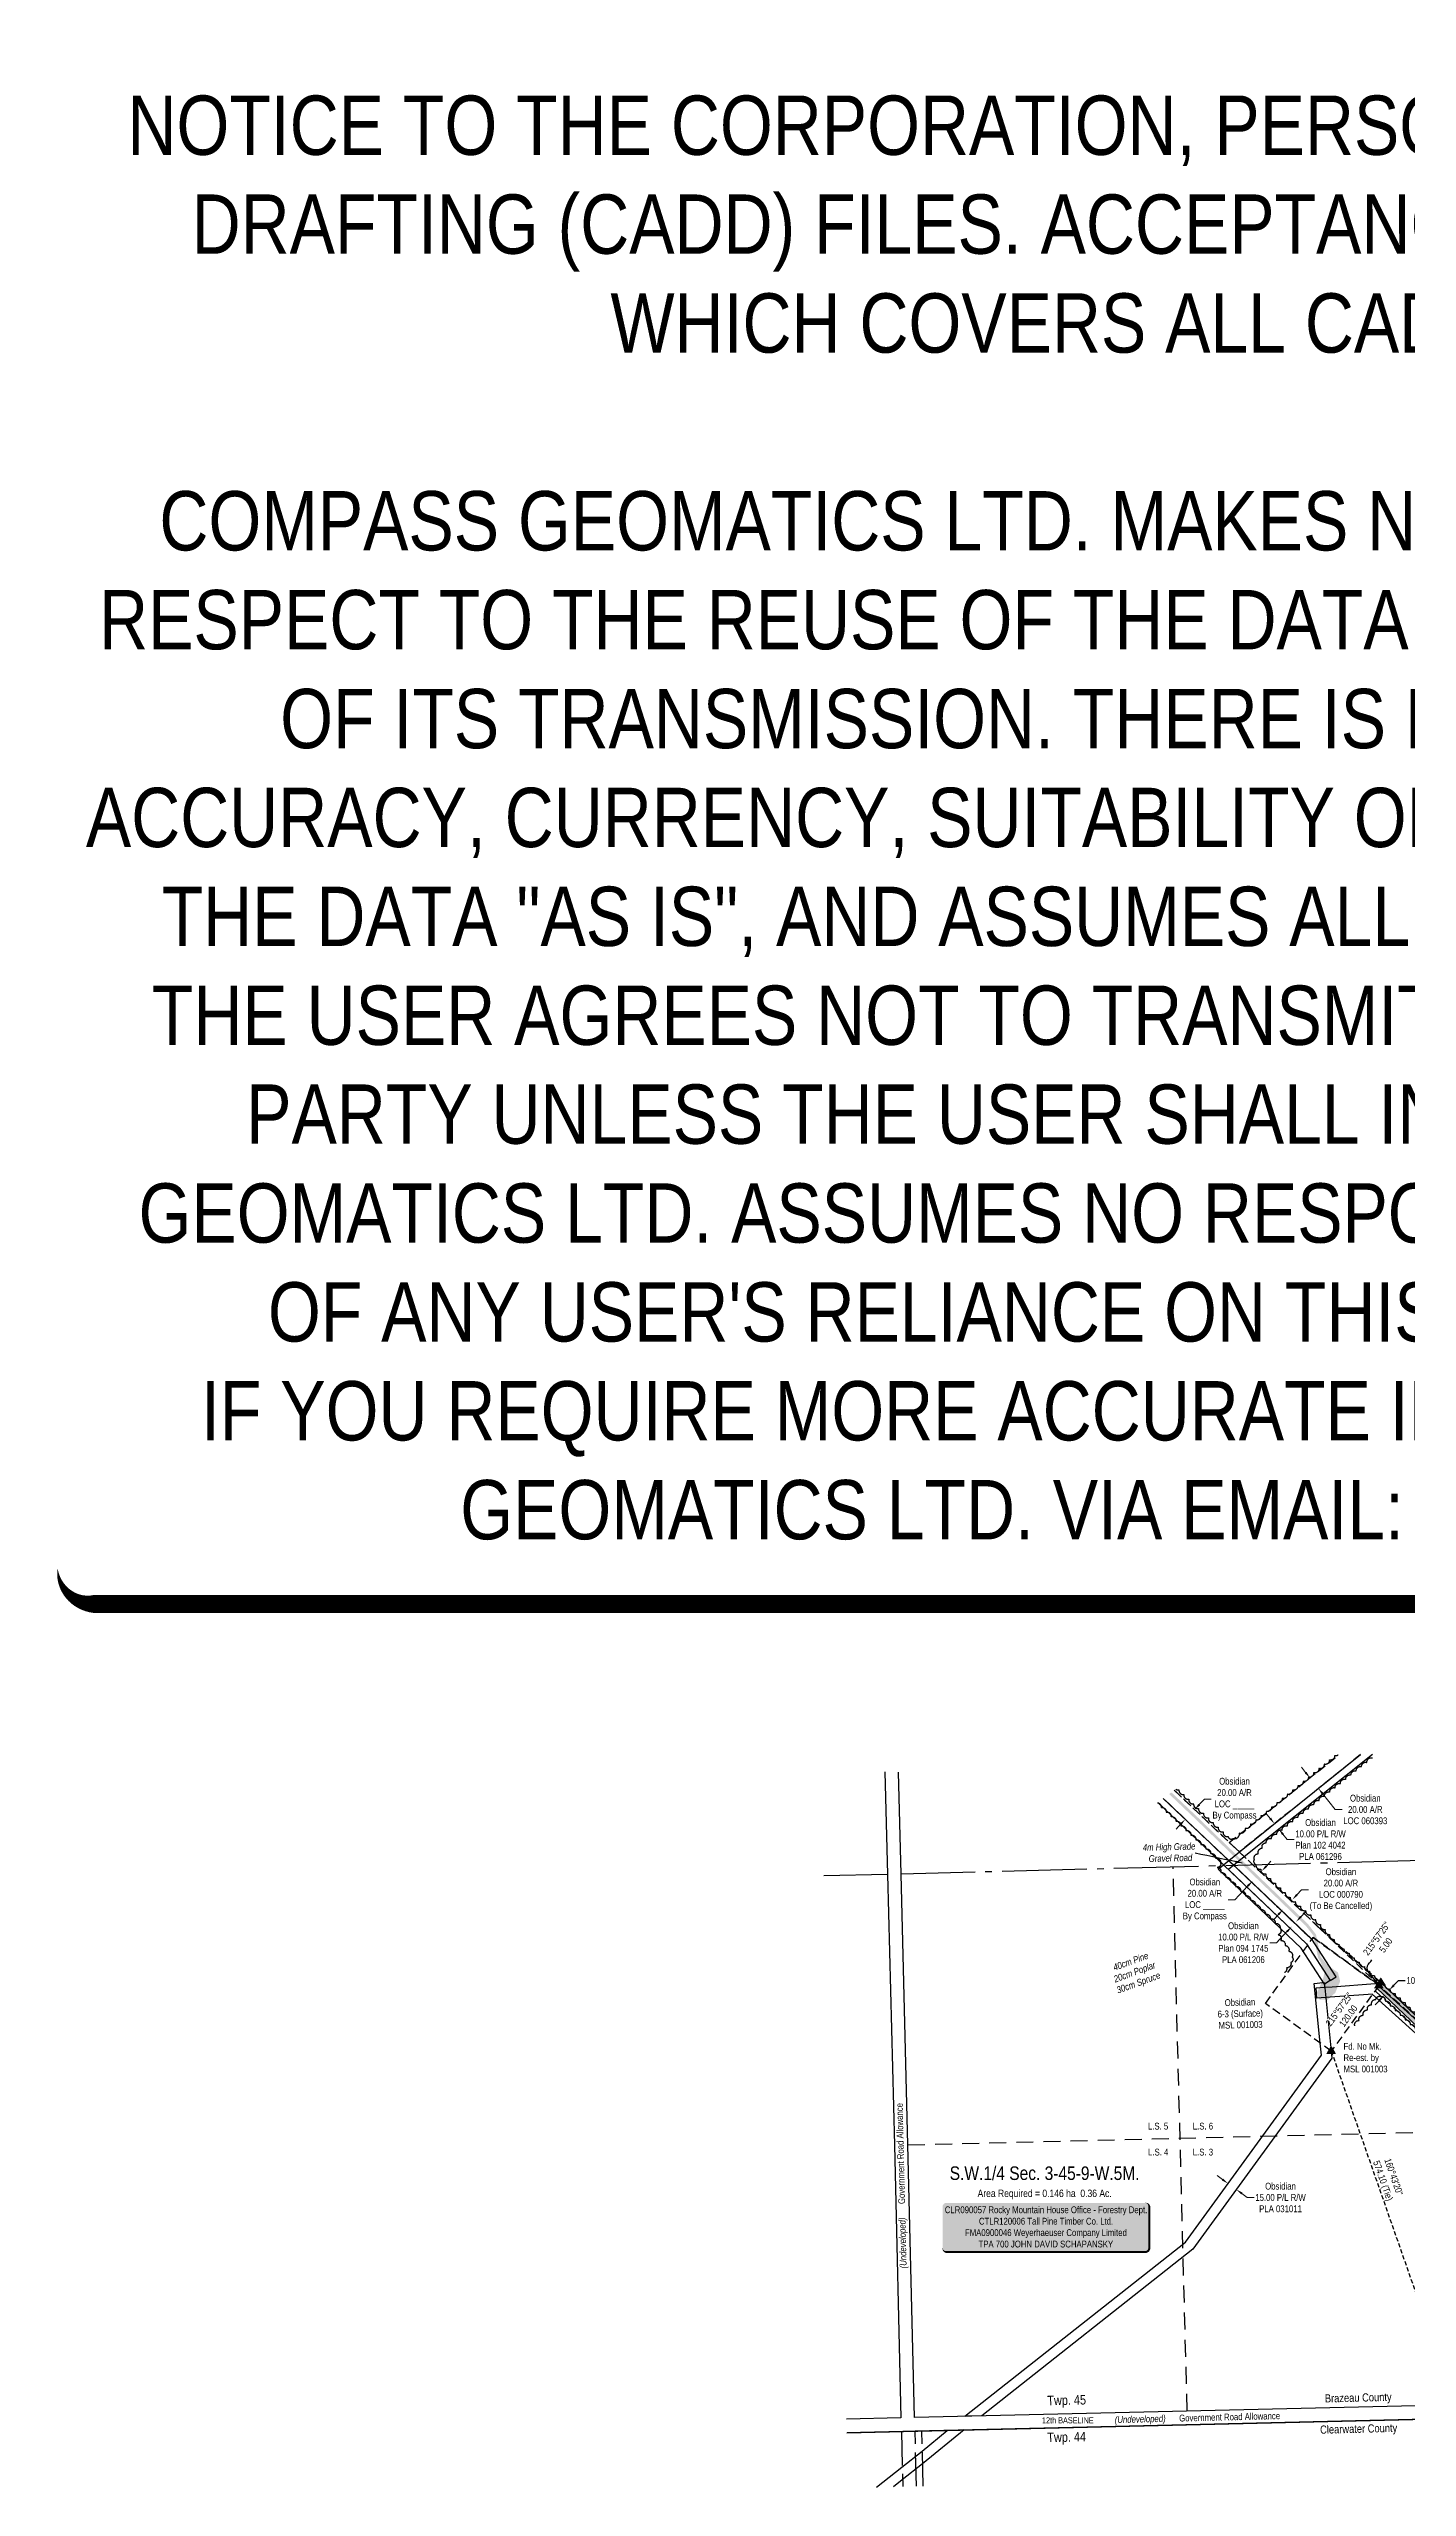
# Model space of a CAD drawing. Extents: x 617631 to 623159, y 5855424 to 5859819.
# Drawn here: x 617631 to 619635, y 5856222 to 5859819 of the extents above; entities that cross this region are included whole.
import ezdxf
from ezdxf.enums import TextEntityAlignment as Align

# ---------------------------------------------------------------- set-up
doc = ezdxf.new("R2010")
doc.units = 0
doc.header["$LTSCALE"] = 5
doc.header["$PDSIZE"] = 0.5
for name, pattern in [('0', [1, 1, 0]), ('BORDER2', [22.225, 6.35, -3.175, 6.35, -3.175, 0, -3.175]), ('foc-ACCESSROAD', [3.75, 2.5, -1.25]), ('foc-LSD', [8, 5, -3]), ('foc-QUARTERLINE', [33, 25, -3, 2, -3]), ('foc-TIELINE', [1.875, 1.25, -0.625]), ('foc-UNSURVEYED', [12.5, 10, -2.5])]:
    doc.linetypes.add(name, pattern=pattern)
doc.layers.get('Defpoints').update_dxf_attribs({"color": 9})
doc.layers.add('AS-COUNTY', color=7, linetype='BORDER2', lineweight=60, true_color=0xcc33ff)
for name, color, linetype in [('AS-ROADS', 254, 'Continuous'), ('AS-SURFACE IMPACT', 7, 'Continuous'), ('C-AR', 13, 'foc-ACCESSROAD'), ('C-RW', 13, 'Continuous'), ('C-SYMBOL', 7, 'Continuous'), ('C-WS', 13, 'foc-ACCESSROAD'), ('D-TXT', 6, 'Continuous'), ('L-33', 7, 'Continuous'), ('L-AREAREQUIRED', 7, 'Continuous'), ('L-BD', 7, 'Continuous'), ('L-MON', 1, 'Continuous'), ('L-QSEC', 8, 'foc-QUARTERLINE'), ('L-ROAD-T', 7, 'Continuous'), ('L-SEC', 7, 'Continuous'), ('L-SECTION-LSD', 7, 'foc-LSD'), ('L-TIE', 7, 'foc-TIELINE'), ('L-USEC', 7, 'foc-UNSURVEYED'), ('P-PROPOSED', 10, 'Continuous'), ('P-PROPOSED-H', 21, 'Continuous'), ('P-TXT', 4, 'Continuous'), ('T-BUSH', 110, '0'), ('T-BUSH-T', 110, 'Continuous')]:
    doc.layers.add(name, color=color, linetype=linetype)
for name, color, linetype, lineweight in [('C-AR-T', 13, 'Continuous', 9), ('C-RW-T', 13, 'Continuous', 9), ('C-WS-T', 13, 'Continuous', 9), ('T-TEXT', 48, 'Continuous', 18)]:
    doc.layers.add(name, color=color, linetype=linetype, lineweight=lineweight)
doc.layers.add('DISCLAIMER', color=7, linetype='Continuous', plot=False)
doc.styles.add('100L', font='ARIALN.TTF', dxfattribs={"height": 11})
doc.styles.add('175L', font='ARIALN.TTF', dxfattribs={"height": 20})
doc.styles.add('240', font='ARIALN.TTF', dxfattribs={"height": 30})
doc.styles.add('80', font='ARIALN.TTF', dxfattribs={"height": 10})
doc.styles.add('80CG', font='ARIALN.TTF', dxfattribs={"height": 10})
doc.styles.add('80L', font='ARIALN.TTF', dxfattribs={"height": 10})
doc.styles.add('80LS', font='ARIALNI.TTF', dxfattribs={"height": 10})
doc.dimstyles.new('Compass 5 000', dxfattribs={"dimscale": 5, "dimtxt": 9, "dimasz": 2, "dimexe": 0.2, "dimexo": 0.0625, "dimgap": 0.5, "dimtad": 0, "dimtih": 1, "dimtoh": 1, "dimzin": 0, "dimdsep": 46, "dimtxsty": '80CG', "dimcen": 0.1, "dimse1": 1, "dimse2": 1, "dimclrd": 256, "dimclrt": 256, "dimaunit": 1, "dimadec": 4, "dimazin": 0, "dimtfac": 0.06, "dimtofl": 0, "dimtmove": 0, "dimatfit": 1, "dimfxl": 0.2, "dimtolj": 1, "dimtzin": 0, "dimlwd": -1, "dimarcsym": 0})

# ---------------------------------------------------------------- blocks, each defined once
blk = doc.blocks.new('*D434')
at = {"layer": 'C-RW-T', "transparency": 16777216}
for p, q in [((619363, 5856676.1), (619355, 5856682)), ((619391.4, 5856655.5), (619399.4, 5856649.6)), ((619399.4, 5856649.6), (619409.4, 5856649.6))]:
    blk.add_line(p, q, dxfattribs=at)
for points in [[(619364, 5856677.5), (619362.1, 5856674.8), (619371.1, 5856670.2)], [(619392.3, 5856656.9), (619390.4, 5856654.2), (619383.3, 5856661.4)]]:
    blk.add_solid(points, dxfattribs=at)
at = {"layer": 'Defpoints', "color": 0, "transparency": 16777216}
for p in [(619371.1, 5856670.2), (619333.5, 5856618.5), (619345.6, 5856609.6)]:
    blk.add_point(p, dxfattribs=at)
at = {"layer": 'C-RW-T', "transparency": 16777216, "insert": (619448.5, 5856649.6), "char_height": 10, "attachment_point": 5, "style": '80CG'}
blk.add_mtext('\\A1;Obsidian\\P15.00 P/L R/W\\PPLA 031011', dxfattribs=at)
blk = doc.blocks.new('*D435')
at = {"layer": 'C-RW-T', "transparency": 16777216}
for p, q in [((619433.3, 5857208.9), (619427, 5857216.7)), ((619452.1, 5857185.4), (619458.4, 5857177.6)), ((619458.4, 5857177.6), (619468.4, 5857177.6))]:
    blk.add_line(p, q, dxfattribs=at)
for points in [[(619434.6, 5857209.9), (619432, 5857207.8), (619439.5, 5857201.1)], [(619453.4, 5857186.4), (619450.8, 5857184.3), (619445.9, 5857193.2)]]:
    blk.add_solid(points, dxfattribs=at)
at = {"layer": 'Defpoints', "color": 0, "transparency": 16777216}
for p in [(619470.4, 5857225.8), (619476.7, 5857217.9), (619445.9, 5857193.2)]:
    blk.add_point(p, dxfattribs=at)
at = {"layer": 'C-RW-T', "transparency": 16777216, "insert": (619507.5, 5857177.6), "char_height": 10, "attachment_point": 5, "style": '80CG'}
blk.add_mtext('\\A1;Obsidian\\P10.00 P/L R/W\\PPlan 102 4042\\PPLA 061296', dxfattribs=at)
blk = doc.blocks.new('*D436')
at = {"layer": 'C-RW-T', "transparency": 16777216}
for p, q in [((619485.6, 5857276.5), (619479.3, 5857284.3)), ((619510.6, 5857245.3), (619529.3, 5857221.9)), ((619529.3, 5857221.9), (619539.3, 5857221.9))]:
    blk.add_line(p, q, dxfattribs=at)
for points in [[(619486.9, 5857277.5), (619484.3, 5857275.4), (619491.8, 5857268.7)], [(619511.9, 5857246.3), (619509.3, 5857244.2), (619504.3, 5857253.1)]]:
    blk.add_solid(points, dxfattribs=at)
at = {"layer": 'Defpoints', "color": 0, "transparency": 16777216}
for p in [(619491.7, 5857268.5), (619491.8, 5857268.7), (619504.2, 5857252.9)]:
    blk.add_point(p, dxfattribs=at)
at = {"layer": 'C-RW-T', "transparency": 16777216, "insert": (619573.6, 5857221.9), "char_height": 10, "attachment_point": 5, "style": '80CG'}
blk.add_mtext('\\A1;Obsidian\\P20.00 A/R\\PLOC 060393', dxfattribs=at)
blk = doc.blocks.new('STRIA')
blk.add_hatch(color=255).paths.add_polyline_path([(-0.04, 1.52), (-1.47, -0.87), (1.39, -0.87)])
blk = doc.blocks.new('STRIAA')
blk.add_blockref('STRIA', (0, 0))
blk = doc.blocks.new('STRIB')
at = {"color": 1}
blk.add_solid([(-1.12, -0.67), (-0.04, 1.13), (1.04, -0.67)], dxfattribs=at)
blk = doc.blocks.new('STRIBB')
blk.add_blockref('STRIB', (0, 0))
blk = doc.blocks.new('STRICC')
for name in ['STRIAA', 'STRIBB']:
    blk.add_blockref(name, (0, 0))
blk = doc.blocks.new('fdspike')
blk.add_blockref('STRICC', (0, 0))
blk = doc.blocks.new('TRIA')
blk.add_hatch(color=255).paths.add_polyline_path([(-0.04, 1.52), (-1.47, -0.87), (1.39, -0.87)])
blk = doc.blocks.new('TRIAA')
blk.add_blockref('TRIA', (0, 0))
blk = doc.blocks.new('TRIB')
at = {"color": 1}
blk.add_lwpolyline([(-1.12, -0.67), (-0.04, 1.13), (1.04, -0.67)], close=True, dxfattribs=at)
blk = doc.blocks.new('TRIBB')
blk.add_blockref('TRIB', (0, 0))
blk = doc.blocks.new('TRICC')
for name in ['TRIAA', 'TRIBB']:
    blk.add_blockref(name, (0, 0))
blk = doc.blocks.new('plspike')
blk.add_blockref('TRICC', (0, 0))
blk = doc.blocks.new('*D476')
at = {"layer": 'C-AR-T', "transparency": 16777216}
for p, q in [((619472.8, 5857096.3), (619479.6, 5857103.6)), ((619479.6, 5857103.6), (619489.6, 5857103.6)), ((619445.5, 5857067), (619438.6, 5857059.7))]:
    blk.add_line(p, q, dxfattribs=at)
for points in [[(619471.5, 5857097.4), (619474, 5857095.1), (619465.9, 5857089)], [(619444.2, 5857068.2), (619446.7, 5857065.9), (619452.3, 5857074.4)]]:
    blk.add_solid(points, dxfattribs=at)
at = {"layer": 'Defpoints', "color": 0, "transparency": 16777216}
for p in [(619451.4, 5857075.1), (619465.1, 5857089.8), (619465.9, 5857089)]:
    blk.add_point(p, dxfattribs=at)
at = {"layer": 'C-AR-T', "transparency": 16777216, "insert": (619537.6, 5857103.6), "char_height": 10, "attachment_point": 5, "style": '80CG'}
blk.add_mtext('\\A1;Obsidian\\P20.00 A/R \\PLOC 000790\\P(To Be Cancelled)', dxfattribs=at)
blk = doc.blocks.new('*D477')
at = {"layer": 'C-AR-T', "transparency": 16777216}
for p, q in [((619427.6, 5857138.4), (619434.4, 5857145.7)), ((619400.4, 5857109.2), (619381.1, 5857088.5)), ((619381.1, 5857088.5), (619371.1, 5857088.5))]:
    blk.add_line(p, q, dxfattribs=at)
for points in [[(619426.4, 5857139.5), (619428.8, 5857137.3), (619420.8, 5857131.1)], [(619399.1, 5857110.3), (619401.6, 5857108.1), (619407.2, 5857116.5)]]:
    blk.add_solid(points, dxfattribs=at)
at = {"layer": 'Defpoints', "color": 0, "transparency": 16777216}
for p in [(619407.2, 5857116.5), (619450.5, 5857103.3), (619437, 5857088.8)]:
    blk.add_point(p, dxfattribs=at)
at = {"layer": 'C-AR-T', "transparency": 16777216, "insert": (619336.8, 5857088.5), "char_height": 10, "attachment_point": 5, "style": '80CG'}
blk.add_mtext('\\A1;Obsidian\\P20.00 A/R \\PLOC _____\\PBy Compass', dxfattribs=at)
blk = doc.blocks.new('*U486')
h = blk.add_hatch(color=255)
edge = h.paths.add_edge_path()
edge.add_line((-146.5, -37), (146.5, -37))
edge.add_arc((146.5, -31), 6, 270, 360)
edge.add_line((152.5, -31), (152.5, 29.5))
edge.add_arc((146.5, 29.5), 6, 0, 90)
edge.add_line((146.5, 35.5), (-146.5, 35.5))
edge.add_arc((-146.5, 29.5), 6, 90, 180)
edge.add_line((-152.5, 29.5), (-152.5, -31))
edge.add_arc((-146.5, -31), 6, 180, 270)
at = {"color": 44, "flags": 128}
blk.add_lwpolyline([(-146.5, -37, 3, 3, 0), (146.5, -37, 3, 3, 0.414214), (152.5, -31, 3, 3, 0), (152.5, 29.5, 3, 0, 0.414214), (146.5, 35.5, 0, 0, 0), (-146.5, 35.5, 0, 0, 0.414214), (-152.5, 29.5, 0, 0, 0), (-152.5, -31, 0, 3, 0.414214)], format="xyseb", close=True, dxfattribs=at)
at = {"color": 44, "style": '80'}
blk.add_attdef('ENTER_TEXT_001', (-36, -5), '', height=10, dxfattribs=at)
blk = doc.blocks.new('*D496')
at = {"layer": 'Defpoints', "color": 0, "transparency": 16777216}
for p in [(619603.4, 5856946.6), (619608.7, 5856955.3), (619610.3, 5856953.8)]:
    blk.add_point(p, dxfattribs=at)
at = {"layer": 'P-TXT', "transparency": 16777216}
for p, q in [((619615.6, 5856962.6), (619622.5, 5856969.8)), ((619622.5, 5856969.8), (619632.5, 5856969.8)), ((619594.9, 5856940.8), (619588, 5856933.6))]:
    blk.add_line(p, q, dxfattribs=at)
for points in [[(619593.7, 5856942), (619596.1, 5856939.7), (619601.8, 5856948.1)], [(619614.4, 5856963.7), (619616.8, 5856961.4), (619608.7, 5856955.3)]]:
    blk.add_solid(points, dxfattribs=at)
at = {"layer": 'P-TXT', "transparency": 16777216, "insert": (619659.8, 5856969.8), "char_height": 10, "attachment_point": 5, "style": '80CG'}
blk.add_mtext('\\A1;10.00 A/R', dxfattribs=at)
blk = doc.blocks.new('*D499')
at = {"layer": 'C-AR-T', "transparency": 16777216}
for p, q in [((619328.7, 5857229.2), (619336.3, 5857237.1)), ((619336.3, 5857237.1), (619346.3, 5857237.1)), ((619301.1, 5857200.2), (619294.3, 5857192.9))]:
    blk.add_line(p, q, dxfattribs=at)
for points in [[(619299.9, 5857201.3), (619302.3, 5857199), (619308, 5857207.4)], [(619327.5, 5857230.3), (619329.9, 5857228), (619321.8, 5857221.9)]]:
    blk.add_solid(points, dxfattribs=at)
at = {"layer": 'Defpoints', "color": 0, "transparency": 16777216}
for p in [(619321.8, 5857221.9), (619340.7, 5857176.3), (619354.5, 5857190.8)]:
    blk.add_point(p, dxfattribs=at)
at = {"layer": 'C-AR-T', "transparency": 16777216, "insert": (619380.6, 5857237.1), "char_height": 10, "attachment_point": 5, "style": '80CG'}
blk.add_mtext('\\A1;Obsidian\\P20.00 A/R \\PLOC _____\\PBy Compass', dxfattribs=at)
blk = doc.blocks.new('*D500')
at = {"layer": 'C-AR-T', "transparency": 16777216}
for p, q in [((619478.5, 5857063.7), (619485.3, 5857071)), ((619442.8, 5857025.4), (619432.8, 5857025.4)), ((619458, 5857041.8), (619442.8, 5857025.4))]:
    blk.add_line(p, q, dxfattribs=at)
for points in [[(619477.3, 5857064.9), (619479.7, 5857062.6), (619471.7, 5857056.4)], [(619456.8, 5857042.9), (619459.3, 5857040.6), (619464.9, 5857049.1)]]:
    blk.add_solid(points, dxfattribs=at)
at = {"layer": 'Defpoints', "color": 0, "transparency": 16777216}
for p in [(619464.9, 5857049.1), (619475.1, 5857039.6), (619481.9, 5857046.9)]:
    blk.add_point(p, dxfattribs=at)
at = {"layer": 'C-AR-T', "transparency": 16777216, "insert": (619393.7, 5857025.4), "char_height": 10, "attachment_point": 5, "style": '80CG'}
blk.add_mtext('\\A1;Obsidian\\P10.00 P/L R/W\\PPlan 094 1745 \\PPLA 061206', dxfattribs=at)
blk = doc.blocks.new('Disclaimer_Legal')
at = {"layer": 'DISCLAIMER', "color": 254, "flags": 128}
blk.add_lwpolyline([(-3612.9, -1104.6, 37.5, 37.5, 0), (4096.1, -1104.6, 37.5, 37.5, 0.414214), (4171.1, -1029.6, 37.5, 37.5, 0), (4171.1, 2078.7, 37.5, 0, 0.414214), (4096.1, 2153.7, 0, 0, 0), (-3612.9, 2153.7, 0, 0, 0.414214), (-3687.9, 2078.7, 0, 0, 0), (-3687.9, -1029.6, 0, 37.5, 0.414214)], format="xyseb", close=True, dxfattribs=at)
at = {"layer": 'DISCLAIMER', "color": 254, "insert": (241.6, 533.9), "char_height": 125, "width": 7717.568, "attachment_point": 5, "style": '80'}
blk.add_mtext('NOTICE TO THE CORPORATION, PERSON &/OR PERSONS REGARDING THIS COMPUTER AIDED DESIGN AND DRAFTING (CADD) FILES. ACCEPTANCE OF THE CADD DATA IS BASED ON THE FOLLOWING DISCLAIMER WHICH COVERS ALL CADD DATA RECIEVED FROM COMPASS GEOMATICS LTD.\\P{\\fArial Narrow|b1|i0|c0|p34;DISCLAIMER}\\PCOMPASS GEOMATICS LTD. MAKES NO REPRESENTATION OR WARRANTIES, EXPRESS OR IMPLIED, WITH RESPECT TO THE REUSE OF THE DATA PROVIDED HEREWITH, REGARDLESS OF ITS FORMAT OR THE MEANS OF ITS TRANSMISSION. THERE IS NO GUARANTEE OR REPRESENTATION TO THE USER AS TO THE ACCURACY, CURRENCY, SUITABILITY OR RELIABILITY OF THIS DATA FOR ANY PURPOSE. THE USER ACCEPTS THE DATA "AS IS", AND ASSUMES ALL RISKS ASSOCIATED WITH ITS USE. BY ACCEPTANCE OF THIS DATA, THE USER AGREES NOT TO TRANSMIT THIS DATA OR PROVIDE ACCESS OR ANY PART OF IT TO ANOTHER PARTY UNLESS THE USER SHALL INCLUDE WITH THE DATA A COPY OF THIS DISCLAIMER. COMPASS GEOMATICS LTD. ASSUMES NO RESPONSIBILITY FOR ACTUAL OR CONSEQUENTIAL DAMAGE AS A RESULT OF ANY USER\'S RELIANCE ON THIS DATA. THIS CADD FILE IS FOR ILLUSTRATION PURPOSES ONLY.\\PIF YOU REQUIRE MORE ACCURATE INFORMATION, PLEASE CONTACT DARCI ANGLEHART AT COMPASS GEOMATICS LTD. VIA EMAIL: darci.anglehart@compassgeomatics.ca OR CELL: 506-961-7292', dxfattribs=at)

msp = doc.modelspace()

# ---------------------------------------------------------------- hatches: boundary and pattern name
at = {"layer": 'AS-ROADS'}
h = msp.add_hatch(color=256, dxfattribs=at)
h.dxf.hatch_style = 1
h.paths.add_polyline_path([(619287.444, 5857247.132), (619284.19, 5857244.704), (619325.79, 5857205.288), (619410.394, 5857123.214), (619486.098, 5857050.112), (619497.166, 5857035.752), (619501.016, 5857017.22), (619503.981, 5857002.995), (619507.5, 5856996.987), (619513.608, 5856982.363), (619511.063, 5856971.148), (619501.839, 5856950.896), (619506.139, 5856941.611), (619517.868, 5856941.201), (619529.187, 5856951.455), (619536.545, 5856968.534), (619533.161, 5856981.624), (619517.794, 5856992.182), (619507.701, 5857004.751), (619504.932, 5857018.034), (619500.896, 5857037.466), (619489.088, 5857052.786), (619413.176, 5857126.088), (619328.558, 5857208.176)])
at = {"layer": 'P-PROPOSED-H'}
h = msp.add_hatch(color=256, dxfattribs=at)
h.dxf.hatch_style = 1
h.paths.add_polyline_path([(620103.668, 5856353.805), (620044.858, 5856426.905), (619934.766, 5856570.56), (619822.652, 5856716.037), (619708.666, 5856860.154), (619596.755, 5856966.682), (619590.833, 5856958.518), (619701.263, 5856853.4), (619814.773, 5856709.885), (619926.84, 5856564.469), (620036.995, 5856420.731), (620091.093, 5856353.487)])

# ---------------------------------------------------------------- linework, layer by layer
for p, q in [((619712.344, 5856343.928), (618908.582, 5856325.067)), ((619712.851, 5856323.825), (618909.267, 5856304.964))]:
    msp.add_line(p, q)
at = {"layer": 'AS-COUNTY', "const_width": 2, "flags": 128}
msp.add_lwpolyline([(621441.1, 5856366.415), (621341.59, 5856364), (620537.409, 5856344.164), (620517.311, 5856343.668), (619712.851, 5856323.825), (618808.849, 5856302.532)], dxfattribs=at)
at = {"layer": 'C-AR'}
for points in [[(619566.661, 5857302.842), (619387.81, 5857159.254), (619372.964, 5857173.093), (619533.674, 5857302.064)], [(619275.552, 5857238.259), (619494.667, 5857030.241), (619496.72, 5857033.072), (619496.72, 5857033.071), (619593.82, 5856962.636), (619596.755, 5856966.682), (619506.509, 5857046.566), (619291.812, 5857250.39)], [(619291.82, 5857250.396), (619506.426, 5857046.482), (619593.82, 5856962.636), (619496.72, 5857033.071), (619494.589, 5857030.133), (619492.619, 5857032.022), (619275.561, 5857238.266)]]:
    msp.add_lwpolyline(points, dxfattribs=at)
msp.add_lwpolyline([(620103.136, 5856353.791), (619934.1, 5856570.015), (619707.797, 5856858.872), (619593.82, 5856962.637), (619587.915, 5856954.495), (619700.446, 5856852.046), (619926.227, 5856563.855), (620090.693, 5856353.477)], close=True, dxfattribs=at)
at = {"layer": 'C-RW'}
for points in [[(619494.54, 5857030.434), (619372.045, 5857146.653), (619275.578, 5857238.279)], [(619682.45, 5856860.71), (619583.766, 5856949.693), (619577.934, 5856949.272), (619514.956, 5856944.727), (619502.046, 5856943.795), (619500.966, 5856958.765), (619513.429, 5856959.665), (619514.065, 5856959.711), (619524.585, 5856960.469), (619588.158, 5856965.058), (619589.066, 5856965.123), (619589.066, 5856965.123), (619671.408, 5856890.876)], [(618852.257, 5856222.285), (618890.01, 5856252.09), (618919.606, 5856275.455), (618956.655, 5856306.116), (618981.642, 5856306.72), (618920.069, 5856256.7), (618890.474, 5856233.334), (618877.247, 5856222.892)]]:
    msp.add_lwpolyline(points, dxfattribs=at)
msp.add_lwpolyline([(619319.234, 5856573.443), (619007.685, 5856327.473), (618982.692, 5856326.866), (619308.315, 5856583.944), (619508.892, 5856859.482), (619507.07, 5856877.307), (619498.073, 5856965.35), (619510.761, 5856966.647), (619511.3, 5856966.702), (619513.004, 5856966.876), (619513.162, 5856965.325), (619513.582, 5856961.22), (619513.796, 5856959.134), (619515.322, 5856944.196), (619523.361, 5856865.534), (619524.408, 5856855.294), (619319.234, 5856573.443)], close=True, dxfattribs=at)
at = {"layer": 'C-WS'}
msp.add_lwpolyline([(619593.838, 5856962.639), (619523.361, 5856865.534), (619426.267, 5856935.968), (619496.694, 5857033.072)], close=True, dxfattribs=at)
at = {"layer": 'L-QSEC'}
for p, q in [((618868.566, 5857126.12), (618774.677, 5857123.995)), ((619657.588, 5857146.578), (618888.68, 5857126.619))]:
    msp.add_line(p, q, dxfattribs=at)
at = {"layer": 'L-SEC'}
for p, q in [((618864.812, 5857277.307), (618868.566, 5857126.12)), ((618888.68, 5857126.619), (618885.062, 5857277.211)), ((618868.566, 5857126.12), (618878.733, 5856726.72)), ((618898.836, 5856727.208), (618888.68, 5857126.619)), ((618878.733, 5856726.72), (618888.468, 5856324.58)), ((618878.733, 5856726.72), (618878.733, 5856726.72)), ((618908.582, 5856325.067), (618898.836, 5856727.208)), ((618888.468, 5856324.58), (618808.352, 5856322.636)), ((618808.849, 5856302.532), (618889.169, 5856304.481))]:
    msp.add_line(p, q, dxfattribs=at)
at = {"layer": 'L-SECTION-LSD'}
msp.add_line((618898.836, 5856727.208), (619702.313, 5856747.214), dxfattribs=at)
at = {"layer": 'L-SECTION-LSD', "flags": 128}
msp.add_lwpolyline([(619310.761, 5856334.828), (619289.938, 5857137.035)], dxfattribs=at)
at = {"layer": 'L-TIE'}
msp.add_line((619523.361, 5856865.534), (619712.851, 5856323.825), dxfattribs=at)
at = {"layer": 'L-USEC'}
for p, q in [((618889.169, 5856304.481), (618891.177, 5856223.23)), ((618911.275, 5856223.717), (618909.267, 5856304.964)), ((618921.332, 5856223.961), (618919.324, 5856305.213))]:
    msp.add_line(p, q, dxfattribs=at)
at = {"layer": 'P-PROPOSED'}
msp.add_lwpolyline([(620103.668, 5856353.805), (620044.858, 5856426.905), (619934.766, 5856570.56), (619822.652, 5856716.037), (619708.666, 5856860.154), (619596.755, 5856966.682), (619590.833, 5856958.518), (619701.263, 5856853.4), (619814.773, 5856709.885), (619926.84, 5856564.469), (620036.995, 5856420.731), (620091.093, 5856353.487)], close=True, dxfattribs=at)
at = {"layer": 'T-BUSH', "flags": 128}
for points in [[(619533.378, 5857302.057, -0.21683377), (619528.379, 5857301.298, -0.52056705), (619520.625, 5857294.983, -0.52056705), (619512.871, 5857288.668, -0.52056705), (619505.118, 5857282.353, -0.52056705), (619497.364, 5857276.037, -0.52056705), (619489.611, 5857269.722, -0.52056705), (619481.857, 5857263.407, -0.52056705), (619474.103, 5857257.092, -0.52056705), (619466.35, 5857250.777, -0.52056705), (619458.596, 5857244.462, -0.52056705), (619450.842, 5857238.147, -0.52056705), (619443.089, 5857231.831, -0.52056705), (619435.335, 5857225.516, -0.52056705), (619427.581, 5857219.201, -0.52056705), (619419.828, 5857212.886, -0.52056705), (619412.074, 5857206.571, -0.52056705), (619404.32, 5857200.256, -0.52056705), (619396.567, 5857193.941, -0.52056705), (619387.97, 5857186.939)], [(619409.93, 5857148.506, -0.52056705), (619415.711, 5857156.666, -0.52056705), (619421.491, 5857164.826, -0.52056705), (619427.408, 5857172.857, -0.52056705), (619435.224, 5857179.095, -0.52056705), (619443.04, 5857185.333, -0.52056705), (619450.856, 5857191.571, -0.52056705), (619458.672, 5857197.808, -0.52056705), (619466.488, 5857204.046, -0.52056705), (619474.304, 5857210.284, -0.52056705), (619482.12, 5857216.522, -0.52056705), (619489.935, 5857222.76, -0.52056705), (619497.751, 5857228.998, -0.52056705), (619505.567, 5857235.236, -0.52056705), (619513.383, 5857241.474, -0.52056705), (619521.199, 5857247.712, -0.52056705), (619529.015, 5857253.95, -0.52056705), (619536.831, 5857260.188, -0.52056705), (619544.647, 5857266.426, -0.52056705), (619552.463, 5857272.664, -0.52056705), (619560.278, 5857278.902, -0.52056705), (619568.094, 5857285.14, -0.52056705), (619575.91, 5857291.378, -0.52056705), (619584.31, 5857298.082, -0.52056705)], [(619293.955, 5857251.99, 0.20644617), (619298.685, 5857250.989, 0.52056705), (619305.924, 5857244.09, 0.52056705), (619313.163, 5857237.191, 0.52056705), (619320.402, 5857230.292, 0.52056705), (619327.641, 5857223.393, 0.52056705), (619334.88, 5857216.494, 0.52056705), (619342.119, 5857209.595, 0.52056705), (619349.359, 5857202.696, 0.52056705), (619356.598, 5857195.797, 0.52056705), (619363.837, 5857188.898, 0.52056705), (619371.076, 5857181.999, 0.52056705), (619378.511, 5857179.106, 0.52056705), (619387.952, 5857186.924)], [(619266.945, 5857231.837, -0.42127682), (619272.289, 5857224.927, -0.52056705), (619279.606, 5857218.111, -0.52056705), (619286.923, 5857211.295, -0.52056705), (619294.24, 5857204.478, -0.52056705), (619301.557, 5857197.662, -0.52056705), (619308.874, 5857190.846, -0.52056705), (619316.191, 5857184.03, -0.52056705), (619323.509, 5857177.214, -0.52056705), (619330.826, 5857170.398, -0.52056705), (619338.143, 5857163.581, -0.52056705), (619345.46, 5857156.765, -0.52056705), (619352.777, 5857149.949, -0.52056705), (619360.094, 5857143.133, -0.52056705), (619354.844, 5857136.509, -0.52056705), (619360.359, 5857128.859, -0.52056705), (619367.67, 5857122.036, -0.52056705), (619374.982, 5857115.214, -0.52056705), (619382.293, 5857108.391, -0.52056705), (619389.604, 5857101.569, -0.52056705), (619396.915, 5857094.746, -0.52056705), (619404.226, 5857087.924, -0.52056705), (619411.538, 5857081.101, -0.52056705), (619418.849, 5857074.279, -0.52056705), (619426.16, 5857067.456, -0.52056705), (619433.471, 5857060.634, -0.52056705), (619440.782, 5857053.811, -0.52056705), (619447.863, 5857046.924, -0.52056705), (619445.17, 5857037.293, -0.52056705), (619448.725, 5857028.836, -0.52056705), (619455.311, 5857021.312, -0.52056705), (619460.59, 5857012.839, -0.52056705), (619465.696, 5857004.241, -0.52056705), (619463.755, 5856996.196, -0.52056705), (619457.457, 5856988.428, -0.34888206), (619454.551, 5856981.412)], [(619409.783, 5857148.315, 0.52056705), (619412.258, 5857140.818, 0.52056705), (619419.423, 5857133.847, 0.52056705), (619426.662, 5857126.948, 0.52056705), (619433.901, 5857120.049, 0.52056705), (619441.14, 5857113.15, 0.52056705), (619448.379, 5857106.251, 0.52056705), (619455.618, 5857099.352, 0.52056705), (619462.866, 5857092.463, 0.52056705), (619470.391, 5857085.876, 0.52056705), (619477.915, 5857079.29, 0.52056705), (619485.553, 5857072.837, 0.52056705), (619493.268, 5857066.474, 0.52056705), (619500.419, 5857059.502, 0.52056705), (619507.356, 5857052.3, 0.52056705), (619514.207, 5857045.016, 0.52056705), (619521.005, 5857037.682, 0.52056705), (619527.803, 5857030.348, 0.52056705), (619534.64, 5857023.054, 0.52056705), (619542.173, 5857016.478, 0.52056705), (619549.707, 5857009.902, 0.52056705), (619557.24, 5857003.325, 0.52056705), (619564.774, 5856996.749, 0.52056705), (619572.307, 5856990.173, 0.52056705), (619579.841, 5856983.597, 0.52056705), (619587.374, 5856977.02, 0.52056705), (619594.907, 5856970.444, 0.52056705), (619602.441, 5856963.868, 0.52056705), (619609.962, 5856957.278, 0.52056705), (619617.481, 5856950.685, 0.52056705), (619625, 5856944.092, 0.52056705), (619632.378, 5856937.346, 0.52056705), (619639.546, 5856930.374, 0.52056705), (619646.714, 5856923.401, 0.52056705), (619653.882, 5856916.428, 0.52056705), (619661.017, 5856909.422, 0.52056705), (619668.131, 5856902.394, 0.52056705), (619675.245, 5856895.366, 0.52056705), (619682.359, 5856888.338, 0.52056705), (619689.46, 5856881.298, 0.52056705), (619696.508, 5856874.203, 0.52056705), (619704.704, 5856865.952, 0.52056705)], [(619558.09, 5856902.841, -0.52056705), (619564.336, 5856910.65, -0.52056705), (619570.583, 5856918.459, -0.52056705), (619576.829, 5856926.268, -0.52056705), (619583.075, 5856934.077, -0.52056705), (619589.322, 5856941.887, -0.52056705), (619596.007, 5856946.007, -0.52056705), (619603.23, 5856939.091, -0.52056705), (619610.454, 5856932.176, -0.52056705), (619617.677, 5856925.261, -0.52056705), (619624.962, 5856918.411, -0.52056705), (619632.301, 5856911.618, -0.52056705), (619639.639, 5856904.825, -0.52056705), (619646.978, 5856898.032, -0.52056705), (619654.316, 5856891.238, -0.52056705), (619661.6, 5856884.386, -0.52056705), (619668.868, 5856877.518, -0.52056705), (619676.102, 5856870.615, -0.52056705), (619683.056, 5856863.429, -0.52056705), (619690.01, 5856856.243, -0.52056705), (619696.779, 5856848.883, -0.52056705), (619702.635, 5856842.405)]]:
    msp.add_lwpolyline(points, format="xyb", dxfattribs=at)

# ---------------------------------------------------------------- block references
at = {"xscale": 0.7, "yscale": 0.7, "zscale": 0.7}
msp.add_blockref('Disclaimer_Legal', (620225.73, 5858298.279), dxfattribs=at)
at = {"layer": 'AS-SURFACE IMPACT'}
ref = msp.add_blockref('*U486', (619102.365, 5856606.253), dxfattribs=dict(at, xscale=1.000365693682983, yscale=1.000365693682983, zscale=1.000365693682983))
ref.add_attrib('ENTER_TEXT_001', 'CLR090057 Rocky Mountain House Office - Forestry Dept.', (618953.211, 5856626.523), dxfattribs={"layer": '0', "color": 44, "height": 10.00366, "style": '80'})
ref.add_attrib('ENTER_TEXT_002', 'CTLR120006 Tall Pine Timber Co. Ltd.', (619003.536, 5856609.673), dxfattribs={"layer": '0', "color": 44, "height": 10.00366, "style": '80'})
ref.add_attrib('ENTER_TEXT_003', 'FMA0900046 Weyerhaeuser Company Limited', (618982.867, 5856592.822), dxfattribs={"layer": '0', "color": 44, "height": 10.00366, "style": '80'})
ref.add_attrib('ENTER_TEXT_004', 'TPA 700 JOHN DAVID SCHAPANSKY', (619002.932, 5856575.972), dxfattribs={"layer": '0', "color": 44, "height": 10.00366, "style": '80'})
at = {"layer": 'L-MON'}
for name, p, xscale, yscale, zscale in [('fdspike', (619593.838, 5856962.639), 5.000000000000004, 5.000000000000004, 5.000000000000004), ('plspike', (619596.76, 5856966.688), 4.998172200000001, 4.998172200000001, 4.998172200000001), ('plspike', (619523.361, 5856865.534), 4.998172200000001, 4.998172200000001, 4.998172200000001)]:
    msp.add_blockref(name, p, dxfattribs=dict(at, xscale=xscale, yscale=yscale, zscale=zscale))

# ---------------------------------------------------------------- texts
at = {"layer": 'C-SYMBOL', "color": 3, "style": '175L'}
msp.add_text('S.W.1/4 Sec. 3-45-9-W.5M.', height=20, dxfattribs=at).set_placement((619100.47, 5856669.479), align=Align.BOTTOM_CENTER)
at = {"layer": 'C-WS-T', "insert": (619389.11, 5856920.877), "char_height": 10, "width": 101.43192, "attachment_point": 5, "rotation": 1.465225, "style": '80CG'}
msp.add_mtext('\\A1;Obsidian\\P6-3 (Surface)\\PMSL 001003', dxfattribs=at)
at = {"layer": 'D-TXT', "color": 3, "char_height": 14, "attachment_point": 1, "rotation": 1.345156, "style": '80L'}
for s, insert in [('Twp. 45', (619104.286, 5856357.084)), ('Twp. 44', (619104.286, 5856302.689))]:
    msp.add_mtext_dynamic_manual_height_columns(s, width=101.3954, gutter_width=47.5, heights=[0], dxfattribs=dict(at, insert=insert))
at = {"layer": 'L-33', "color": 200, "linetype": 'Continuous', "true_color": 0xcc33ff, "char_height": 12, "attachment_point": 5, "rotation": 1.390259, "style": '240'}
for s, insert in [('Brazeau County', (619563.191, 5856352.661)), ('Clearwater County', (619563.817, 5856306.738))]:
    msp.add_mtext_dynamic_manual_height_columns(s, width=201.24694, gutter_width=45, heights=[0], dxfattribs=dict(at, insert=insert))
at = {"layer": 'L-AREAREQUIRED', "color": 5, "style": '100L'}
msp.add_text('Area Required = 0.146 ha  0.36 Ac.', height=11, dxfattribs=at).set_placement((619100.47, 5856646.979), align=Align.BOTTOM_CENTER)
at = {"layer": 'L-BD', "insert": (619620.3, 5856681.626), "char_height": 9.99634, "width": 92.90941, "attachment_point": 2, "rotation": 289.279855, "style": '80L'}
msp.add_mtext("160°43'20'' 574.10 (Tie)", dxfattribs=at)
at = {"layer": 'L-ROAD-T', "style": '80L'}
for rotation, p in [(91.390182, (618887.803, 5856714.434)), (1.390182, (619373.384, 5856325.95))]:
    msp.add_text('Government Road Allowance', height=9.99634, rotation=rotation, dxfattribs=at).set_placement(p, align=Align.MIDDLE_CENTER)
msp.add_text('12th BASELINE', height=9, dxfattribs=at).set_placement((619134.733, 5856320.975), align=Align.MIDDLE_CENTER)
at = {"layer": 'T-BUSH-T', "insert": (619225.766, 5857002.63), "char_height": 10, "width": 67.85411, "attachment_point": 2, "rotation": 20, "style": '80LS'}
msp.add_mtext('40cm Pine\\P20cm Poplar\\P30cm Spruce', dxfattribs=at)
at = {"layer": 'T-TEXT', "style": '80LS'}
for rotation, p in [(91.390182, (618890.955, 5856582.565)), (1.390182, (619241.515, 5856322.798))]:
    msp.add_text('(Undeveloped)', height=9.99634, rotation=rotation, dxfattribs=at).set_placement(p, align=Align.MIDDLE_CENTER)
at = {"layer": 'T-TEXT', "insert": (619283.978, 5857171.905), "char_height": 10, "width": 121.60786, "attachment_point": 2, "rotation": 1.486877, "style": '80LS'}
msp.add_mtext('4m High Grade\\P Gravel Road', dxfattribs=at)

# ---------------------------------------------------------------- dimensions: what is measured, and where the dimension line sits
at = {"layer": 'C-AR-T'}
for base, p1, p2, angle, text, picture, middle in [((619321.801, 5857221.909), (619340.745, 5857176.33), (619354.516, 5857190.823), 46.463382, 'Obsidian\\P20.00 A/R \\PLOC _____\\PBy Compass', '*D499', (619380.578, 5857237.119)), ((619407.176, 5857116.504), (619450.549, 5857103.341), (619436.952, 5857088.753), 227.015126, 'Obsidian\\P20.00 A/R \\PLOC _____\\PBy Compass', '*D477', (619336.789, 5857088.541)), ((619464.855, 5857049.096), (619481.891, 5857046.869), (619475.084, 5857039.564), 227.021204, 'Obsidian\\P10.00 P/L R/W\\PPlan 094 1745 \\PPLA 061206', '*D500', (619393.68, 5857025.391))]:
    dim = msp.add_linear_dim(base=base, p1=p1, p2=p2, angle=angle, text=text, dimstyle='Compass 5 000', dxfattribs=at)
    dim.commit()
    dim.dimension.update_dxf_attribs({"geometry": picture, "text_midpoint": middle, "dimtype": 161})
at = {"layer": 'C-RW-T'}
for base, p1, p2, angle, text, picture, middle in [((619491.834, 5857268.67), (619504.174, 5857252.915), (619491.659, 5857268.53), 128.71019, 'Obsidian\\P20.00 A/R\\PLOC 060393', '*D436', (619573.599, 5857221.924)), ((619445.863, 5857193.19), (619470.364, 5857225.819), (619476.692, 5857217.935), 308.75221, 'Obsidian\\P10.00 P/L R/W\\PPlan 102 4042\\PPLA 061296', '*D435', (619507.468, 5857177.593))]:
    dim = msp.add_linear_dim(base=base, p1=p1, p2=p2, angle=angle, text=text, dimstyle='Compass 5 000', dxfattribs=at)
    dim.commit()
    dim.dimension.update_dxf_attribs({"geometry": picture, "text_midpoint": middle, "dimtype": 161})

# ---------------------------------------------------------------- leaders
at = {"layer": 'T-TEXT', "path_type": 1}
msp.add_leader([(619391.95, 5857142.904), (619322.434, 5857157.574)], dimstyle='Compass 5 000', override={"dimgap": 0.5, "dimtad": 0}, dxfattribs=at)

# ---------------------------------------------------------------- next in the draw order: texts
at = {"layer": 'L-BD', "char_height": 9.99634, "width": 46.74245, "attachment_point": 2, "rotation": 54.0347, "style": '80L', "bg_fill": 3, "box_fill_scale": 1, "bg_fill_color": 256, "bg_fill_transparency": 0}
for s, insert in [("215°57'25''\\P5.00 ", (619586.187, 5857034.461)), ("215°57'25''\\P120.00 ", (619530.956, 5856930.185))]:
    msp.add_mtext(s, dxfattribs=dict(at, insert=insert))
at = {"layer": 'L-SECTION-LSD', "char_height": 10, "attachment_point": 1, "style": '100L', "bg_fill": 3, "box_fill_scale": 1.5, "bg_fill_color": 256, "bg_fill_transparency": 0}
for s, width, insert in [('\\pi1.75858;L.S. 5', 30.40114, (619251.106, 5856759.878)), ('L.S. 6', 30.48313, (619319.065, 5856759.878)), ('\\pi1.98601;L.S. 4', 30.53989, (619251.106, 5856721.594)), ('L.S. 3', 30.37591, (619319.065, 5856721.594))]:
    msp.add_mtext_dynamic_manual_height_columns(s, width=width, gutter_width=55, heights=[0], dxfattribs=dict(at, insert=insert))

# ---------------------------------------------------------------- next in the draw order: linework, layer by layer
at = {"layer": 'C-RW'}
for points in [[(619583.986, 5857303.251), (619395.09, 5857152.271), (619371.568, 5857133.47), (619486.801, 5857023.997), (619521.988, 5856969.809), (619513.614, 5856964.35), (619479.053, 5857017.568), (619356.364, 5857134.12), (619364.249, 5857140.422), (619387.81, 5857159.254), (619566.661, 5857302.842)], [(619267.449, 5857232.213), (619365.165, 5857139.401), (619486.801, 5857023.997), (619521.988, 5856969.809), (619530.372, 5856975.253), (619494.54, 5857030.434), (619492.685, 5857032.132)]]:
    msp.add_lwpolyline(points, dxfattribs=at)

# ---------------------------------------------------------------- next in the draw order: texts
at = {"layer": 'L-MON', "insert": (619541.448, 5856877.539), "char_height": 10, "width": 64.52019, "attachment_point": 1, "style": '80L', "bg_fill": 3, "box_fill_scale": 1.15, "bg_fill_color": 256, "bg_fill_true_color": 256, "bg_fill_transparency": 0}
msp.add_mtext('Fd. No Mk.\\PRe-est. by \\PMSL 001003', dxfattribs=at)

# ---------------------------------------------------------------- next in the draw order: dimensions: what is measured, and where the dimension line sits
at = {"layer": 'C-AR-T'}
dim = msp.add_aligned_dim(p1=(619451.444, 5857075.136), p2=(619465.097, 5857089.751), distance=-1.145, text='Obsidian\\P20.00 A/R \\PLOC 000790\\P(To Be Cancelled)', dimstyle='Compass 5 000', dxfattribs=at)
dim.commit()
dim.dimension.update_dxf_attribs({"geometry": '*D476', "text_midpoint": (619537.554, 5857103.585)})
at = {"layer": 'C-RW-T'}
dim = msp.add_linear_dim(base=(619371.131, 5856670.237), p1=(619345.586, 5856609.642), p2=(619333.452, 5856618.475), angle=143.947379, text='Obsidian\\P15.00 P/L R/W\\PPLA 031011', dimstyle='Compass 5 000', dxfattribs=at)
dim.commit()
dim.dimension.update_dxf_attribs({"geometry": '*D434', "text_midpoint": (619448.521, 5856649.633), "dimtype": 161})
at = {"layer": 'P-TXT'}
dim = msp.add_aligned_dim(p1=(619603.4, 5856946.555), p2=(619610.292, 5856953.796), distance=2.209, text='10.00 A/R', dimstyle='Compass 5 000', dxfattribs=at)
dim.commit()
dim.dimension.update_dxf_attribs({"geometry": '*D496', "text_midpoint": (619659.764, 5856969.805)})

# ---------------------------------------------------------------- next in the draw order: leaders
at = {"layer": 'L-BD', "path_type": 1}
msp.add_leader([(619593.802, 5856962.601), (619576.819, 5856991.129), (619583.344, 5856999.983)], dimstyle='Compass 5 000', override={"dimgap": 0.5, "dimtad": 0}, dxfattribs=at)

doc.saveas('drawing.dxf')
